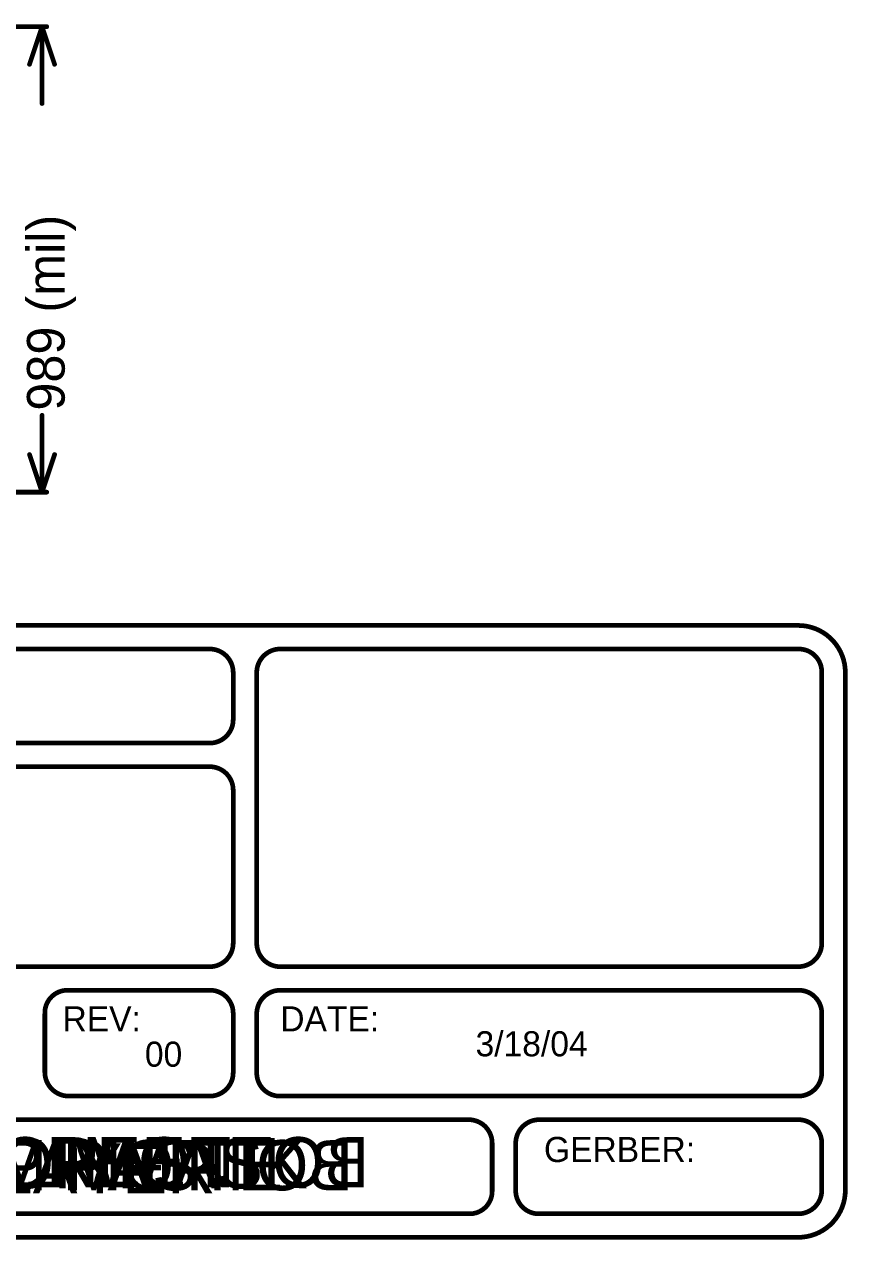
# Model space of a CAD drawing. Extents: x 7.81 to 12.22, y 5.5 to 10.76.
# Drawn here: x 10.476 to 12.225, y 5.497 to 8.079 of the extents above; entities that cross this region are included whole.
import ezdxf

# ---------------------------------------------------------------- set-up
doc = ezdxf.new("R2010")
doc.units = 0
for name, color, linetype in [('BOTTOMLAYER', 5, 'CONTINUOUS'), ('BOTTOMSOLDER', 6, 'CONTINUOUS'), ('MECHANICAL2', 216, 'CONTINUOUS'), ('MECHANICAL4', 56, 'CONTINUOUS'), ('TOPLAYER', 1, 'CONTINUOUS'), ('TOPOVERLAY', 2, 'CONTINUOUS'), ('TOPPASTE', 8, 'CONTINUOUS'), ('TOPSOLDER', 216, 'CONTINUOUS')]:
    doc.layers.add(name, color=color, linetype=linetype)

msp = doc.modelspace()

# ---------------------------------------------------------------- linework, layer by layer
at = {"layer": 'MECHANICAL2', "const_width": 0.01}
for points in [[(10.329, 8.074), (10.514, 8.074)], [(10.487333, 7.994), (10.514, 8.074)], [(10.504, 8.074), (10.524, 8.074)], [(10.514, 8.074), (10.540666, 7.994)], [(10.514, 7.910732), (10.514, 8.074)], [(10.514, 7.085), (10.514, 7.248268)], [(10.487333, 7.165), (10.514, 7.085)], [(10.514, 7.085), (10.540666, 7.165)], [(10.329, 7.085), (10.514, 7.085)], [(10.504, 7.085), (10.524, 7.085)]]:
    msp.add_lwpolyline(points, dxfattribs=at)
at = {"layer": 'MECHANICAL2', "const_width": 0.005}
for points in [[(10.5015, 8.074, 1), (10.5065, 8.074, 1)], [(10.5115, 8.074, 1), (10.5165, 8.074, 1)], [(10.5115, 8.074, 1), (10.5165, 8.074, 1)], [(10.5115, 8.074, 1), (10.5165, 8.074, 1)], [(10.5115, 8.074, 1), (10.5165, 8.074, 1)], [(10.5215, 8.074, 1), (10.5265, 8.074, 1)], [(10.484833, 7.994, 1), (10.489833, 7.994, 1)], [(10.538166, 7.994, 1), (10.543166, 7.994, 1)], [(10.5115, 7.910732, 1), (10.5165, 7.910732, 1)], [(10.5115, 7.248268, 1), (10.5165, 7.248268, 1)], [(10.484833, 7.165, 1), (10.489833, 7.165, 1)], [(10.538166, 7.165, 1), (10.543166, 7.165, 1)], [(10.5015, 7.085, 1), (10.5065, 7.085, 1)], [(10.5115, 7.085, 1), (10.5165, 7.085, 1)], [(10.5115, 7.085, 1), (10.5165, 7.085, 1)], [(10.5115, 7.085, 1), (10.5165, 7.085, 1)], [(10.5115, 7.085, 1), (10.5165, 7.085, 1)], [(10.5215, 7.085, 1), (10.5265, 7.085, 1)]]:
    msp.add_lwpolyline(points, format="xyb", close=True, dxfattribs=at)
at = {"layer": 'MECHANICAL4', "const_width": 0.01}
for points in [[(7.91992, 6.801823), (12.11992, 6.801823)], [(7.91992, 6.751823), (10.86992, 6.751823)], [(11.01992, 6.751823), (12.11992, 6.751823)], [(10.91992, 6.601823), (10.91992, 6.701823)], [(10.96992, 6.126823), (10.96992, 6.701823)], [(12.16992, 6.126823), (12.16992, 6.701823)], [(12.21992, 5.601823), (12.21992, 6.701823)], [(7.91992, 6.551823), (10.86992, 6.551823)], [(8.81992, 6.501823), (10.86992, 6.501823)], [(10.91992, 6.126823), (10.91992, 6.451823)], [(8.81992, 6.076823), (10.86992, 6.076823)], [(11.01992, 6.076823), (12.11992, 6.076823)], [(10.56992, 6.026823), (10.86992, 6.026823)], [(11.01992, 6.026823), (12.11992, 6.026823)], [(10.51992, 5.851823), (10.51992, 5.976823)], [(10.91992, 5.851823), (10.91992, 5.976823)], [(10.96992, 5.851823), (10.96992, 5.976823)], [(12.16992, 5.851823), (12.16992, 5.977823)], [(10.56992, 5.801823), (10.86992, 5.801823)], [(11.01992, 5.801823), (12.11992, 5.801823)], [(9.74492, 5.751823), (11.41992, 5.751823)], [(11.56992, 5.751823), (12.11992, 5.751823)], [(11.46992, 5.601823), (11.46992, 5.701823)], [(11.51992, 5.601823), (11.51992, 5.701823)], [(12.16992, 5.601823), (12.16992, 5.701823)], [(9.74492, 5.551823), (11.41992, 5.551823)], [(11.56992, 5.551823), (12.11992, 5.551823)], [(7.91992, 5.501823), (12.11992, 5.501823)]]:
    msp.add_lwpolyline(points, dxfattribs=at)
at = {"layer": 'MECHANICAL4', "const_width": 0.005}
for points in [[(12.11742, 6.801823, 1), (12.12242, 6.801823, 1)], [(12.11742, 6.801823, 1), (12.12242, 6.801823, 1)], [(10.86742, 6.751823, 1), (10.87242, 6.751823, 1)], [(10.86742, 6.751823, 1), (10.87242, 6.751823, 1)], [(11.01742, 6.751823, 1), (11.02242, 6.751823, 1)], [(11.01742, 6.751823, 1), (11.02242, 6.751823, 1)], [(12.11671, 6.751793, 1), (12.12171, 6.751793, 1)], [(12.11742, 6.751823, 1), (12.12242, 6.751823, 1)], [(10.91742, 6.701823, 1), (10.92242, 6.701823, 1)], [(10.91742, 6.701823, 1), (10.92242, 6.701823, 1)], [(10.96742, 6.701823, 1), (10.97242, 6.701823, 1)], [(10.96742, 6.701823, 1), (10.97242, 6.701823, 1)], [(12.16742, 6.702823, 1), (12.17242, 6.702823, 1)], [(12.16742, 6.701823, 1), (12.17242, 6.701823, 1)], [(12.21742, 6.701823, 1), (12.22242, 6.701823, 1)], [(12.21742, 6.701823, 1), (12.22242, 6.701823, 1)], [(10.91742, 6.601823, 1), (10.92242, 6.601823, 1)], [(10.91742, 6.601823, 1), (10.92242, 6.601823, 1)], [(10.86742, 6.551823, 1), (10.87242, 6.551823, 1)], [(10.86742, 6.551823, 1), (10.87242, 6.551823, 1)], [(10.86742, 6.501823, 1), (10.87242, 6.501823, 1)], [(10.86742, 6.501823, 1), (10.87242, 6.501823, 1)], [(10.91742, 6.451823, 1), (10.92242, 6.451823, 1)], [(10.91742, 6.451823, 1), (10.92242, 6.451823, 1)], [(10.91742, 6.126823, 1), (10.92242, 6.126823, 1)], [(10.91743, 6.126823, 1), (10.92243, 6.126823, 1)], [(10.96742, 6.126823, 1), (10.97242, 6.126823, 1)], [(10.96742, 6.126823, 1), (10.97242, 6.126823, 1)], [(12.16742, 6.126823, 1), (12.17242, 6.126823, 1)], [(12.16742, 6.126823, 1), (12.17242, 6.126823, 1)], [(10.86742, 6.076823, 1), (10.87242, 6.076823, 1)], [(10.868293, 6.076821, 1), (10.873293, 6.076821, 1)], [(11.01742, 6.076823, 1), (11.02242, 6.076823, 1)], [(11.01742, 6.076823, 1), (11.02242, 6.076823, 1)], [(12.11742, 6.076823, 1), (12.12242, 6.076823, 1)], [(12.11742, 6.076823, 1), (12.12242, 6.076823, 1)], [(10.56542, 6.026823, 1), (10.57042, 6.026823, 1)], [(10.56742, 6.026823, 1), (10.57242, 6.026823, 1)], [(10.86742, 6.026823, 1), (10.87242, 6.026823, 1)], [(10.86842, 6.026823, 1), (10.87342, 6.026823, 1)], [(11.01742, 6.026823, 1), (11.02242, 6.026823, 1)], [(11.01742, 6.026823, 1), (11.02242, 6.026823, 1)], [(12.11742, 6.026823, 1), (12.12242, 6.026823, 1)], [(12.11842, 6.026823, 1), (12.12342, 6.026823, 1)], [(10.51742, 5.976823, 1), (10.52242, 5.976823, 1)], [(10.517486, 5.976311, 1), (10.522486, 5.976311, 1)], [(10.91742, 5.977823, 1), (10.92242, 5.977823, 1)], [(10.91742, 5.976823, 1), (10.92242, 5.976823, 1)], [(10.96742, 5.976823, 1), (10.97242, 5.976823, 1)], [(10.96742, 5.976823, 1), (10.97242, 5.976823, 1)], [(12.16742, 5.977823, 1), (12.17242, 5.977823, 1)], [(12.16742, 5.977823, 1), (12.17242, 5.977823, 1)], [(10.51742, 5.852823, 1), (10.52242, 5.852823, 1)], [(10.51742, 5.851823, 1), (10.52242, 5.851823, 1)], [(10.91742, 5.851823, 1), (10.92242, 5.851823, 1)], [(10.91742, 5.851823, 1), (10.92242, 5.851823, 1)], [(10.96742, 5.851823, 1), (10.97242, 5.851823, 1)], [(10.96742, 5.850823, 1), (10.97242, 5.850823, 1)], [(12.16742, 5.851823, 1), (12.17242, 5.851823, 1)], [(12.16742, 5.851823, 1), (12.17242, 5.851823, 1)], [(10.56742, 5.801823, 1), (10.57242, 5.801823, 1)], [(10.56753, 5.801831, 1), (10.57253, 5.801831, 1)], [(10.86742, 5.801823, 1), (10.87242, 5.801823, 1)], [(10.86742, 5.801823, 1), (10.87242, 5.801823, 1)], [(11.017275, 5.801831, 1), (11.022275, 5.801831, 1)], [(11.01742, 5.801823, 1), (11.02242, 5.801823, 1)], [(12.11742, 5.801823, 1), (12.12242, 5.801823, 1)], [(12.11742, 5.801823, 1), (12.12242, 5.801823, 1)], [(11.41742, 5.751823, 1), (11.42242, 5.751823, 1)], [(11.41742, 5.751823, 1), (11.42242, 5.751823, 1)], [(11.56742, 5.751823, 1), (11.57242, 5.751823, 1)], [(11.56742, 5.751823, 1), (11.57242, 5.751823, 1)], [(12.11742, 5.751833, 1), (12.12242, 5.751833, 1)], [(12.11742, 5.751823, 1), (12.12242, 5.751823, 1)], [(11.46742, 5.701823, 1), (11.47242, 5.701823, 1)], [(11.46742, 5.701823, 1), (11.47242, 5.701823, 1)], [(11.51742, 5.701823, 1), (11.52242, 5.701823, 1)], [(11.51742, 5.701823, 1), (11.52242, 5.701823, 1)], [(12.16742, 5.701823, 1), (12.17242, 5.701823, 1)], [(12.167422, 5.702696, 1), (12.172422, 5.702696, 1)], [(11.467401, 5.601498, 1), (11.472401, 5.601498, 1)], [(11.46742, 5.601823, 1), (11.47242, 5.601823, 1)], [(11.51742, 5.601823, 1), (11.52242, 5.601823, 1)], [(11.51742, 5.600823, 1), (11.52242, 5.600823, 1)], [(12.16742, 5.601823, 1), (12.17242, 5.601823, 1)], [(12.16742, 5.601823, 1), (12.17242, 5.601823, 1)], [(12.21742, 5.601823, 1), (12.22242, 5.601823, 1)], [(12.21742, 5.601823, 1), (12.22242, 5.601823, 1)], [(11.41742, 5.551823, 1), (11.42242, 5.551823, 1)], [(11.418582, 5.55182, 1), (11.423582, 5.55182, 1)], [(11.567275, 5.551831, 1), (11.572275, 5.551831, 1)], [(11.56742, 5.551823, 1), (11.57242, 5.551823, 1)], [(12.11742, 5.551823, 1), (12.12242, 5.551823, 1)], [(12.11742, 5.551823, 1), (12.12242, 5.551823, 1)], [(12.11742, 5.501823, 1), (12.12242, 5.501823, 1)], [(12.11742, 5.501823, 1), (12.12242, 5.501823, 1)]]:
    msp.add_lwpolyline(points, format="xyb", close=True, dxfattribs=at)
at = {"layer": 'MECHANICAL4', "const_width": 0.01}
for points in [[(12.11992, 6.801823, -0.414214), (12.21992, 6.701823)], [(10.86992, 6.751823, -0.414214), (10.91992, 6.701823)], [(10.96992, 6.701823, -0.414214), (11.01992, 6.751823)], [(12.11921, 6.751793, -0.424475), (12.16992, 6.702823)], [(10.91992, 6.601823, -0.414214), (10.86992, 6.551823)], [(10.86992, 6.501823, -0.414214), (10.91992, 6.451823)], [(10.91993, 6.126823, -0.409111), (10.870793, 6.076821)], [(11.01992, 6.076823, -0.414214), (10.96992, 6.126823)], [(12.16992, 6.126823, -0.414214), (12.11992, 6.076823)], [(10.519986, 5.976311, -0.429634), (10.56792, 6.026823)], [(10.87092, 6.026823, -0.414214), (10.91992, 5.977823)], [(10.96992, 5.976823, -0.414214), (11.01992, 6.026823)], [(12.12092, 6.026823, -0.414214), (12.16992, 5.977823)], [(10.57003, 5.801831, -0.409111), (10.51992, 5.852823)], [(10.91992, 5.851823, -0.414214), (10.86992, 5.801823)], [(11.019775, 5.801831, -0.419335), (10.96992, 5.850823)], [(12.16992, 5.851823, -0.414214), (12.11992, 5.801823)], [(11.41992, 5.751823, -0.414214), (11.46992, 5.701823)], [(11.51992, 5.701823, -0.414214), (11.56992, 5.751823)], [(12.11992, 5.751833, -0.409111), (12.169922, 5.702696)], [(11.469901, 5.601498, -0.429634), (11.421082, 5.55182)], [(11.569775, 5.551831, -0.419335), (11.51992, 5.600823)], [(12.16992, 5.601823, -0.414214), (12.11992, 5.551823)], [(12.21992, 5.601823, -0.414214), (12.11992, 5.501823)]]:
    msp.add_lwpolyline(points, format="xyb", dxfattribs=at)

# ---------------------------------------------------------------- texts
at = {"layer": 'BOTTOMLAYER', "text_generation_flag": 2}
msp.add_text('BOTTOM LAYER', height=0.106666, dxfattribs=at).set_placement((11.209, 5.608))
at = {"layer": 'BOTTOMSOLDER', "text_generation_flag": 2}
msp.add_text('BOTTOM MASK', height=0.106666, dxfattribs=at).set_placement((11.174691, 5.601697))
at = {"layer": 'MECHANICAL2'}
msp.add_text('989 (mil)', height=0.08, rotation=90, dxfattribs=at).set_placement((10.561987, 7.258268))
at = {"layer": 'MECHANICAL4'}
for s, p in [('REV:', (10.55742, 5.939323)), ('DATE:', (11.01992, 5.939323)), ('3/18/04', (11.434691, 5.886364)), ('00', (10.732419, 5.864323)), ('GERBER:', (11.57992, 5.661823))]:
    msp.add_text(s, height=0.053334, dxfattribs=at).set_placement(p)
at = {"layer": 'TOPLAYER'}
msp.add_text('TOP LAYER', height=0.106666, dxfattribs=at).set_placement((10.082, 5.595))
at = {"layer": 'TOPOVERLAY'}
msp.add_text('SILK SCREEN', height=0.106666, dxfattribs=at).set_placement((9.979, 5.608))
at = {"layer": 'TOPPASTE'}
msp.add_text('TOP PASTE', height=0.106666, dxfattribs=at).set_placement((10.224691, 5.601697))
at = {"layer": 'TOPSOLDER'}
msp.add_text('TOP MASK', height=0.106666, dxfattribs=at).set_placement((10.341, 5.606))

doc.saveas('drawing.dxf')
